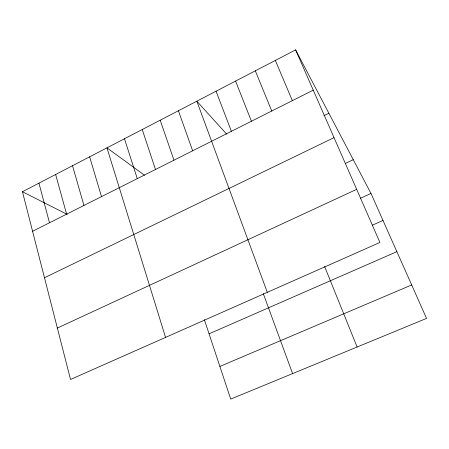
<?xml version="1.0" encoding="UTF-8"?>
<svg xmlns="http://www.w3.org/2000/svg" width="449" height="449" viewBox="0 0 449 449"><rect width="100%" height="100%" fill="white"/><g stroke="black" fill="none" stroke-linecap="round" stroke-linejoin="round"><path stroke-width="0.67" d="M295.622 49.901L379.933 242.46L70.527 379.472L22.45 191.717L295.622 49.901L370.986 193.435L426.55 318.403L230.719 399.099L204.374 319.671M32.581 231.286L313.245 90.154M323.976 115.629L328.87 113.221M44.479 277.74L334.034 137.635M345.275 163.481L353.273 159.692M57.36 328.056L356.674 189.338M360.457 198.278L370.986 193.435M372.26 225.252L382.991 220.431M209.071 333.82L396.877 251.665M219.881 366.423L411.682 284.958M22.45 191.717L67.255 214.414M144.494 175.233L106.952 147.85L165.563 337.39M226.734 134.212L196.83 101.188L267.307 292.333M275.332 60.435L292.361 100.655M255.313 70.83L271.757 111.015M324.588 266.414L357.112 347.015M235.557 81.084L251.434 121.236M216.064 91.203L231.387 131.316M263.271 293.579L292.591 373.607M178.399 110.757L192.66 150.791M160.198 120.203L173.959 160.192M142.226 129.537L155.494 169.475M124.48 138.752L137.271 178.64M89.637 156.841L101.496 196.628M72.53 165.72L83.946 205.457M55.637 174.493L66.615 214.173M38.945 183.158L49.491 222.783"/></g></svg>
